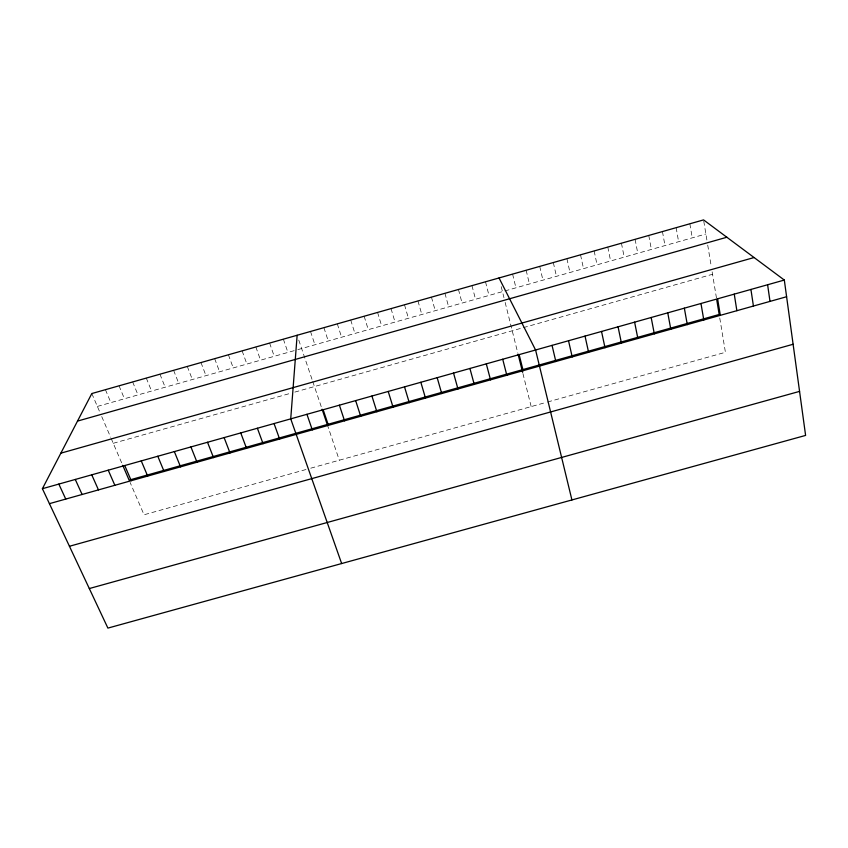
<?xml version="1.0" encoding="UTF-8"?>
<svg xmlns="http://www.w3.org/2000/svg" width="848" height="848" viewBox="0 0 848 848"><rect width="100%" height="100%" fill="white"/><g stroke="black" fill="none" stroke-linecap="round" stroke-linejoin="round"><path stroke-width="0.64" stroke-dasharray="4.24 3.18" d="M97.361 406.436L296.641 349.959M297.881 349.609L705.886 233.984M113.25 443.303L289.921 393.472M294.828 392.094L712.543 274.275M305.99 469.516L144.043 514.778L130.115 482.459M310.75 468.191L546.398 402.334M547.564 402.005L725.422 352.302L719.592 317.025M91.817 393.546L99.799 412.075M101.739 416.591L110.632 437.218M111.152 438.437L122.229 464.153M105.417 389.688L110.897 402.599M119.038 385.819L124.444 398.761M132.659 381.95L138.001 394.914M146.301 378.081L151.569 391.066M159.954 374.201L165.148 387.218M173.617 370.332L178.748 383.37M187.291 366.442L192.348 379.512M200.987 362.562L205.969 375.653M214.682 358.672L219.6 371.795M228.398 354.782L233.242 367.926M242.125 350.881L246.895 364.057M255.852 346.98L260.559 360.188M269.611 343.08L274.233 356.308M283.37 339.179L287.917 352.429M298.772 340.101L312.329 380.286M312.753 381.536L321.699 408.036M327.254 424.498L339.306 460.21M310.516 331.473L314.926 344.776M323.915 327.667L328.25 341.002M337.313 323.862L341.585 337.228M350.722 320.056L354.93 333.444M364.152 316.24L368.286 329.66M377.583 312.435L381.642 325.865M391.034 308.608L395.02 322.081M404.496 304.792L408.418 318.286M417.969 300.966L421.816 314.491M431.452 297.139L435.225 310.686M444.946 293.313L448.645 306.881M458.45 289.475L462.086 303.075M471.965 285.638L475.527 299.27M485.501 281.801L488.989 295.454M501.21 286.656L503.956 297.627M505.154 302.418L517.757 352.885M522.919 373.544L531.177 406.584M512.595 274.105L515.934 287.811M526.152 270.258L529.428 283.995M539.731 266.41L542.932 280.169M553.32 262.551L556.447 276.331M566.92 258.693L569.973 272.505M580.53 254.824L583.519 268.668M594.151 250.955L597.066 264.82M607.793 247.086L610.624 260.983M621.436 243.217L624.202 257.135M635.088 239.337L637.781 253.287M648.762 235.458L651.381 249.429M662.447 231.568L664.991 245.57M676.142 227.688L678.612 241.712M689.848 223.798L692.244 237.853M703.776 221.18L706.903 240.154M707.72 245.093L711.345 267.025M712.14 271.858L716.507 298.295"/><path stroke-width="1.27" d="M297.139 335.267L290.726 418.859L341.649 563.549M42.4 488.702L91.817 393.546L703.564 219.897L784.315 280.052L805.6 435.416L107.897 628.103L42.4 488.702L784.315 280.052M77.518 421.085L726.863 237.249M60.844 453.171L754.084 257.538M49.428 503.659L786.594 296.736M69.451 546.271L793.113 344.267M89.316 588.544L799.569 391.384M499.037 277.953L535.586 350.001L571.923 499.949M58.83 484.081L65.752 499.069M75.281 479.459L82.108 494.479M91.754 474.827L98.463 489.89M108.237 470.184L114.851 485.289M124.741 465.541L131.249 480.689M122.727 465.298L129.108 480.127L719.178 314.481L716.708 299.545M141.256 460.899L147.669 476.078M157.792 456.245L164.099 471.467M174.349 451.592L180.55 466.856M190.917 446.928L197.022 462.234M207.516 442.264L213.505 457.602M224.116 437.6L230.009 452.97M240.747 432.925L246.524 448.327M257.389 428.24L263.06 443.695M274.052 423.555L279.617 439.041M306.934 414.301L312.297 429.872M322.092 409.224L327.254 424.498M323.152 409.743L328.42 425.346M339.391 405.174L344.553 420.82M355.651 400.606L360.707 416.283M371.922 396.027L376.872 411.746M388.214 391.447L393.059 407.199M404.517 386.858L409.266 402.652M420.841 382.268L425.484 398.104M437.186 377.678L441.713 393.546M453.542 373.078L457.973 388.978M469.919 368.467L474.244 384.42M486.307 363.856L490.526 379.84M502.716 359.245L506.828 375.272M519.146 354.623L523.152 370.682M518.064 354.104L522.612 372.304M552.048 345.369L555.843 361.513M568.52 340.737L572.209 356.913M585.025 336.094L588.597 352.312M601.529 331.451L605.006 347.712M618.065 326.809L621.425 343.101M634.611 322.155L637.866 338.49M651.169 317.491L654.327 333.868M667.758 312.827L670.8 329.247M684.347 308.163L687.293 324.614M700.967 303.489L703.798 319.982M717.599 298.814L720.323 315.339M734.251 294.129L736.87 310.697M750.925 289.444L753.427 306.054M767.61 284.748L770.005 301.4"/></g></svg>
